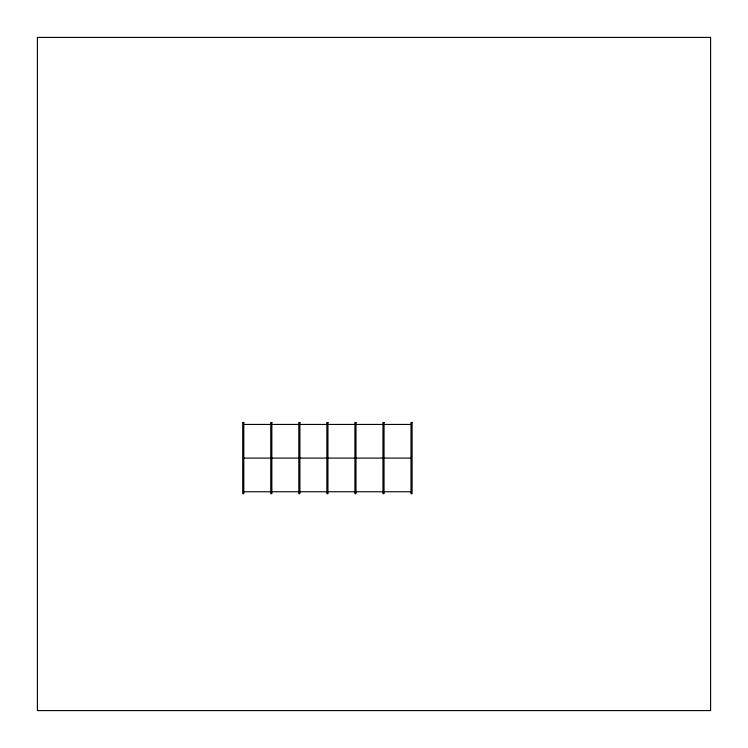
<?xml version="1.0" encoding="UTF-8"?>
<svg xmlns="http://www.w3.org/2000/svg" width="748" height="748" viewBox="0 0 748 748"><rect width="100%" height="100%" fill="white"/><g stroke="black" fill="none" stroke-linecap="round" stroke-linejoin="round"><path stroke-width="1.12" d="M243.867 424.434L411.007 424.434M243.867 458.094L411.007 458.094M243.867 491.754L411.007 491.754M710.6 37.409L37.4 37.409L37.4 710.591L710.6 710.591L710.6 37.409M243.801 422.47L242.707 422.47L242.707 493.717L243.801 493.717L243.801 422.47M271.851 422.47L270.757 422.47L270.757 493.717L271.851 493.717L271.851 422.47M299.901 422.47L298.807 422.47L298.807 493.717L299.901 493.717L299.901 422.47M327.951 422.47L326.857 422.47L326.857 493.717L327.951 493.717L327.951 422.47M356.001 422.47L354.907 422.47L354.907 493.717L356.001 493.717L356.001 422.47M384.051 422.47L382.957 422.47L382.957 493.717L384.051 493.717L384.051 422.47M412.101 422.47L411.007 422.47L411.007 493.717L412.101 493.717L412.101 422.47"/></g></svg>
